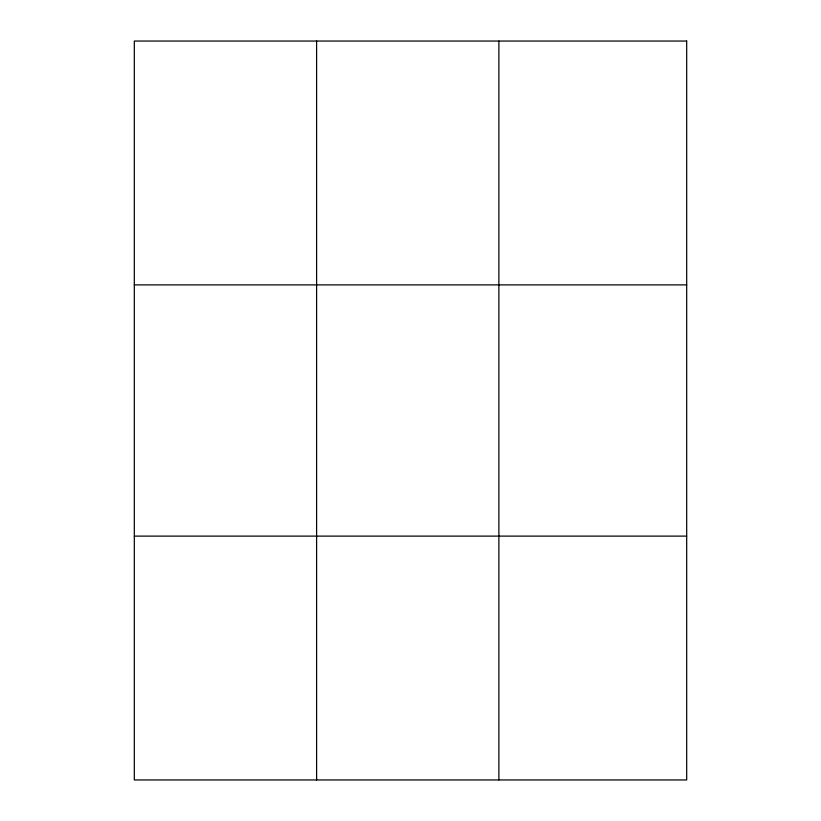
<?xml version="1.0" encoding="UTF-8"?>
<svg xmlns="http://www.w3.org/2000/svg" width="821" height="821" viewBox="0 0 821 821"><rect width="100%" height="100%" fill="white"/><g stroke="black" fill="none" stroke-linecap="round" stroke-linejoin="round"><path stroke-width="1.23" d="M316.598 779.95L316.598 41.05M498.881 779.95L498.881 41.05M134.316 284.887L686.684 284.887M134.316 536.113L686.684 536.113M686.684 41.05L686.684 779.95L134.316 779.95L134.316 41.05L686.684 41.05"/></g></svg>
